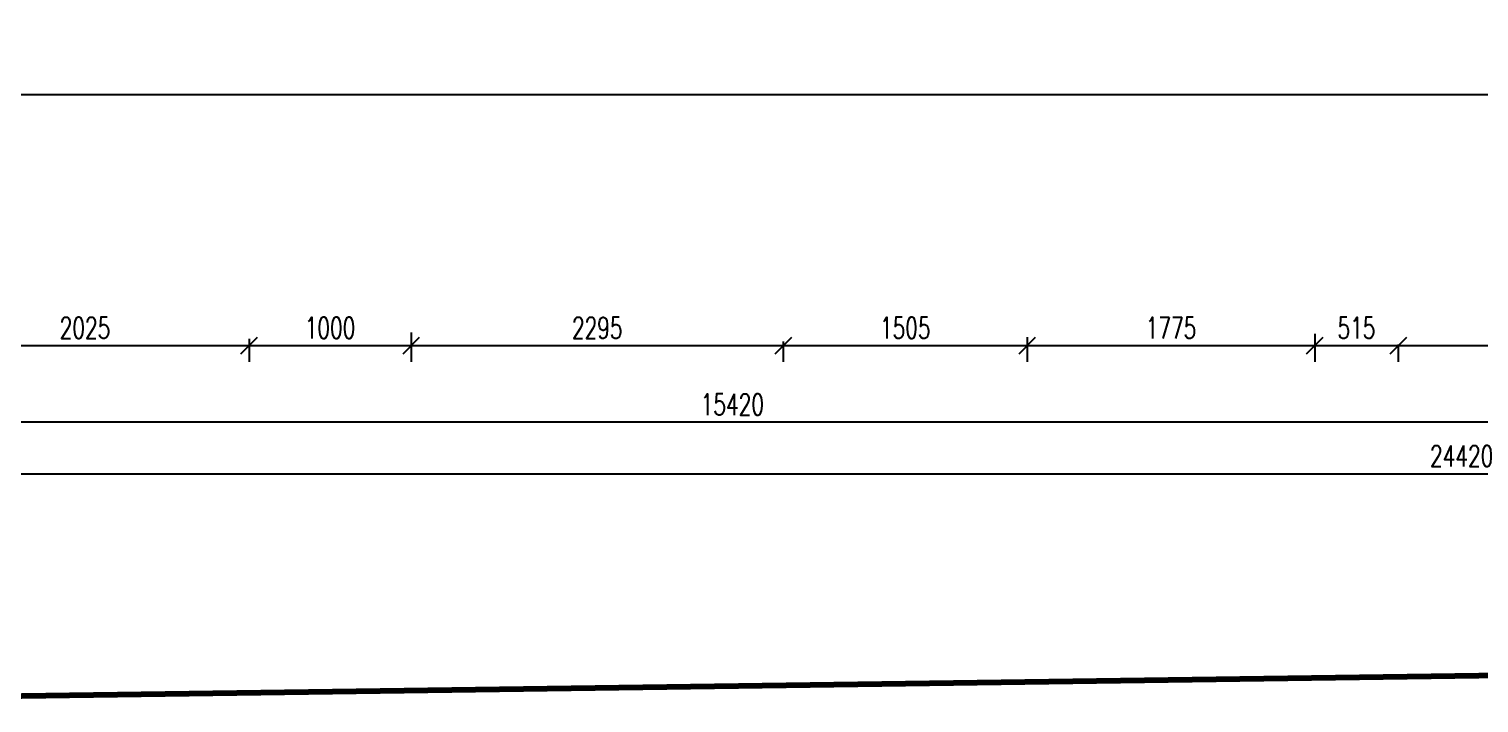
# Model space of a CAD drawing. Header units: millimetres. Extents: x 462666 to 1244237, y 2328025 to 3795663.
# Drawn here: x 1070674 to 1079621, y 2835470 to 2839626 of the extents above; entities that cross this region are included whole.
import ezdxf

# ---------------------------------------------------------------- set-up
doc = ezdxf.new("R2010")
doc.units = ezdxf.units.MM
doc.layers.add('KOTY', color=96, linetype='Continuous')
doc.layers.add('PLO_LIN', color=6, linetype='Continuous')
doc.layers.add('P', color=250, linetype='Continuous', lineweight=100)
doc.styles.add('ROMANS', font='arial.ttf', dxfattribs={"width": 0.85})
doc.styles.add('SIMPLEX', font='SIMPLEX.SHX', dxfattribs={"width": 0.7})
doc.dimstyles.new('PAJO1-studia', dxfattribs={"dimtxt": 160, "dimasz": 100, "dimexe": 100, "dimexo": 250, "dimgap": 45, "dimtad": 1, "dimdec": 0, "dimrnd": 5, "dimtxsty": 'ROMANS', "dimblk": 'OBLIQUE', "dimcen": 200, "dimdle": 90, "dimadec": 0, "dimazin": 0, "dimtfac": 1, "dimtdec": 0, "dimtmove": 1, "dimatfit": 3, "dimfxl": 1, "dimarcsym": 0})

# ---------------------------------------------------------------- blocks, each defined once
blk = doc.blocks.new('_OBLIQUE')
at = {"color": 0, "linetype": 'ByBlock'}
blk.add_line((-0.5, -0.5), (0.5, 0.5), dxfattribs=at)
blk = doc.blocks.new('*D179')
at = {"layer": 'Defpoints', "color": 0}
for p in [(1080762.7, 2837957.8), (1079123, 2837931.7), (1079123, 2837673.6)]:
    blk.add_point(p, dxfattribs=at)
at = {"layer": 'KOTY', "color": 0, "lineweight": -2}
for p, q in [((1080762.7, 2837707.8), (1080762.7, 2837573.6)), ((1080852.7, 2837673.6), (1079033, 2837673.6)), ((1079123, 2837681.7), (1079123, 2837573.6))]:
    blk.add_line(p, q, dxfattribs=at)
at = {"layer": 'KOTY', "color": 0, "lineweight": -2, "xscale": 100, "yscale": 100, "zscale": 100, "rotation": 180}
blk.add_blockref('_OBLIQUE', (1079123, 2837673.6), dxfattribs=at)
at = {"layer": 'KOTY', "color": 0, "lineweight": -2, "xscale": 100, "yscale": 100, "zscale": 100}
blk.add_blockref('_OBLIQUE', (1080762.7, 2837673.6), dxfattribs=at)
at = {"layer": 'KOTY', "color": 0, "insert": (1079942.9, 2837783.6), "char_height": 130, "attachment_point": 5, "style": 'SIMPLEX'}
blk.add_mtext('1640', dxfattribs=at)
blk = doc.blocks.new('*D178')
at = {"layer": 'Defpoints', "color": 0}
for p in [(1078607.4, 2837997.8), (1079123, 2837931.7), (1078607.4, 2837673.6)]:
    blk.add_point(p, dxfattribs=at)
at = {"layer": 'KOTY', "color": 0, "lineweight": -2}
for p, q in [((1078607.4, 2837747.8), (1078607.4, 2837573.6)), ((1079213, 2837673.6), (1078517.4, 2837673.6)), ((1079123, 2837681.7), (1079123, 2837573.6))]:
    blk.add_line(p, q, dxfattribs=at)
at = {"layer": 'KOTY', "color": 0, "lineweight": -2, "xscale": 100, "yscale": 100, "zscale": 100, "rotation": 180}
blk.add_blockref('_OBLIQUE', (1078607.4, 2837673.6), dxfattribs=at)
at = {"layer": 'KOTY', "color": 0, "lineweight": -2, "xscale": 100, "yscale": 100, "zscale": 100}
blk.add_blockref('_OBLIQUE', (1079123, 2837673.6), dxfattribs=at)
at = {"layer": 'KOTY', "color": 0, "insert": (1078865.2, 2837783.6), "char_height": 130, "attachment_point": 5, "style": 'SIMPLEX'}
blk.add_mtext('515', dxfattribs=at)
blk = doc.blocks.new('*D177')
at = {"layer": 'Defpoints', "color": 0}
for p in [(1076833.3, 2837975.9), (1078607.4, 2837997.8), (1076833.3, 2837673.6)]:
    blk.add_point(p, dxfattribs=at)
at = {"layer": 'KOTY', "color": 0, "lineweight": -2}
for p, q in [((1076833.3, 2837725.9), (1076833.3, 2837573.6)), ((1078607.4, 2837747.8), (1078607.4, 2837573.6)), ((1078697.4, 2837673.6), (1076743.3, 2837673.6))]:
    blk.add_line(p, q, dxfattribs=at)
at = {"layer": 'KOTY', "color": 0, "lineweight": -2, "xscale": 100, "yscale": 100, "zscale": 100, "rotation": 180}
blk.add_blockref('_OBLIQUE', (1076833.3, 2837673.6), dxfattribs=at)
at = {"layer": 'KOTY', "color": 0, "lineweight": -2, "xscale": 100, "yscale": 100, "zscale": 100}
blk.add_blockref('_OBLIQUE', (1078607.4, 2837673.6), dxfattribs=at)
at = {"layer": 'KOTY', "color": 0, "insert": (1077720.4, 2837783.6), "char_height": 130, "attachment_point": 5, "style": 'SIMPLEX'}
blk.add_mtext('1775', dxfattribs=at)
blk = doc.blocks.new('*D176')
at = {"layer": 'Defpoints', "color": 0}
for p in [(1076833.3, 2837975.9), (1075328.5, 2837949.5), (1075328.5, 2837673.6)]:
    blk.add_point(p, dxfattribs=at)
at = {"layer": 'KOTY', "color": 0, "lineweight": -2}
for p, q in [((1075328.5, 2837699.5), (1075328.5, 2837573.6)), ((1076833.3, 2837725.9), (1076833.3, 2837573.6)), ((1076923.3, 2837673.6), (1075238.5, 2837673.6))]:
    blk.add_line(p, q, dxfattribs=at)
at = {"layer": 'KOTY', "color": 0, "lineweight": -2, "xscale": 100, "yscale": 100, "zscale": 100, "rotation": 180}
blk.add_blockref('_OBLIQUE', (1075328.5, 2837673.6), dxfattribs=at)
at = {"layer": 'KOTY', "color": 0, "lineweight": -2, "xscale": 100, "yscale": 100, "zscale": 100}
blk.add_blockref('_OBLIQUE', (1076833.3, 2837673.6), dxfattribs=at)
at = {"layer": 'KOTY', "color": 0, "insert": (1076080.9, 2837783.6), "char_height": 130, "attachment_point": 5, "style": 'SIMPLEX'}
blk.add_mtext('1505', dxfattribs=at)
blk = doc.blocks.new('*D175')
at = {"layer": 'Defpoints', "color": 0}
for p in [(1073032.1, 2838004.8), (1075328.5, 2837949.5), (1073032.1, 2837673.6)]:
    blk.add_point(p, dxfattribs=at)
at = {"layer": 'KOTY', "color": 0, "lineweight": -2}
for p, q in [((1073032.1, 2837754.8), (1073032.1, 2837573.6)), ((1075328.5, 2837699.5), (1075328.5, 2837573.6)), ((1075418.5, 2837673.6), (1072942.1, 2837673.6))]:
    blk.add_line(p, q, dxfattribs=at)
at = {"layer": 'KOTY', "color": 0, "lineweight": -2, "xscale": 100, "yscale": 100, "zscale": 100, "rotation": 180}
blk.add_blockref('_OBLIQUE', (1073032.1, 2837673.6), dxfattribs=at)
at = {"layer": 'KOTY', "color": 0, "lineweight": -2, "xscale": 100, "yscale": 100, "zscale": 100}
blk.add_blockref('_OBLIQUE', (1075328.5, 2837673.6), dxfattribs=at)
at = {"layer": 'KOTY', "color": 0, "insert": (1074180.3, 2837783.6), "char_height": 130, "attachment_point": 5, "style": 'SIMPLEX'}
blk.add_mtext('2295', dxfattribs=at)
blk = doc.blocks.new('*D174')
at = {"layer": 'Defpoints', "color": 0}
for p in [(1072032.1, 2837965.2), (1073032.1, 2838004.8), (1072032.1, 2837673.6)]:
    blk.add_point(p, dxfattribs=at)
at = {"layer": 'KOTY', "color": 0, "lineweight": -2}
for p, q in [((1072032.1, 2837715.2), (1072032.1, 2837573.6)), ((1073032.1, 2837754.8), (1073032.1, 2837573.6)), ((1073122.1, 2837673.6), (1071942.1, 2837673.6))]:
    blk.add_line(p, q, dxfattribs=at)
at = {"layer": 'KOTY', "color": 0, "lineweight": -2, "xscale": 100, "yscale": 100, "zscale": 100, "rotation": 180}
blk.add_blockref('_OBLIQUE', (1072032.1, 2837673.6), dxfattribs=at)
at = {"layer": 'KOTY', "color": 0, "lineweight": -2, "xscale": 100, "yscale": 100, "zscale": 100}
blk.add_blockref('_OBLIQUE', (1073032.1, 2837673.6), dxfattribs=at)
at = {"layer": 'KOTY', "color": 0, "insert": (1072532.1, 2837783.6), "char_height": 130, "attachment_point": 5, "style": 'SIMPLEX'}
blk.add_mtext('1000', dxfattribs=at)
blk = doc.blocks.new('*D173')
at = {"layer": 'Defpoints', "color": 0}
for p in [(1070007.5, 2838062.6), (1072032.1, 2837965.2), (1070007.5, 2837673.6)]:
    blk.add_point(p, dxfattribs=at)
at = {"layer": 'KOTY', "color": 0, "lineweight": -2}
for p, q in [((1070007.5, 2837812.6), (1070007.5, 2837573.6)), ((1072032.1, 2837715.2), (1072032.1, 2837573.6)), ((1072122.1, 2837673.6), (1069917.5, 2837673.6))]:
    blk.add_line(p, q, dxfattribs=at)
at = {"layer": 'KOTY', "color": 0, "lineweight": -2, "xscale": 100, "yscale": 100, "zscale": 100, "rotation": 180}
blk.add_blockref('_OBLIQUE', (1070007.5, 2837673.6), dxfattribs=at)
at = {"layer": 'KOTY', "color": 0, "lineweight": -2, "xscale": 100, "yscale": 100, "zscale": 100}
blk.add_blockref('_OBLIQUE', (1072032.1, 2837673.6), dxfattribs=at)
at = {"layer": 'KOTY', "color": 0, "insert": (1071019.8, 2837783.6), "char_height": 130, "attachment_point": 5, "style": 'SIMPLEX'}
blk.add_mtext('2025', dxfattribs=at)
blk = doc.blocks.new('*D169')
at = {"layer": 'Defpoints', "color": 0}
for p in [(1067302.7, 2838122.3), (1082725.2, 2838122.3), (1067302.7, 2837201.2)]:
    blk.add_point(p, dxfattribs=at)
at = {"layer": 'KOTY', "color": 0, "lineweight": -2}
for p, q in [((1067302.7, 2837872.3), (1067302.7, 2837101.2)), ((1082725.2, 2837872.3), (1082725.2, 2837101.2)), ((1082815.2, 2837201.2), (1067212.7, 2837201.2))]:
    blk.add_line(p, q, dxfattribs=at)
at = {"layer": 'KOTY', "color": 0, "lineweight": -2, "xscale": 100, "yscale": 100, "zscale": 100, "rotation": 180}
blk.add_blockref('_OBLIQUE', (1067302.7, 2837201.2), dxfattribs=at)
at = {"layer": 'KOTY', "color": 0, "lineweight": -2, "xscale": 100, "yscale": 100, "zscale": 100}
blk.add_blockref('_OBLIQUE', (1082725.2, 2837201.2), dxfattribs=at)
at = {"layer": 'KOTY', "color": 0, "insert": (1075014, 2837311.2), "char_height": 130, "attachment_point": 5, "style": 'SIMPLEX'}
blk.add_mtext('15420', dxfattribs=at)
blk = doc.blocks.new('*D63')
at = {"layer": 'Defpoints', "color": 0}
for p in [(1067302.7, 2838122.3), (1091725.2, 2838122.3), (1091725.2, 2836883.7)]:
    blk.add_point(p, dxfattribs=at)
at = {"layer": 'KOTY', "color": 0, "lineweight": -2}
for p, q in [((1067302.7, 2837872.3), (1067302.7, 2836783.7)), ((1091725.2, 2837872.3), (1091725.2, 2836783.7)), ((1067212.7, 2836883.7), (1091815.2, 2836883.7))]:
    blk.add_line(p, q, dxfattribs=at)
at = {"layer": 'KOTY', "color": 0, "lineweight": -2, "xscale": 100, "yscale": 100, "zscale": 100, "rotation": 180}
blk.add_blockref('_OBLIQUE', (1067302.7, 2836883.7), dxfattribs=at)
at = {"layer": 'KOTY', "color": 0, "lineweight": -2, "xscale": 100, "yscale": 100, "zscale": 100}
blk.add_blockref('_OBLIQUE', (1091725.2, 2836883.7), dxfattribs=at)
at = {"layer": 'KOTY', "color": 0, "insert": (1079514, 2836993.7), "char_height": 130, "attachment_point": 5, "style": 'SIMPLEX'}
blk.add_mtext('24420', dxfattribs=at)

msp = doc.modelspace()

# ---------------------------------------------------------------- linework, layer by layer
at = {"layer": 'P', "color": 2, "linetype": 'Continuous', "flags": 128}
msp.add_lwpolyline([(1101578.6, 2835943.7), (1068124, 2835477.4), (1049159.8, 2835470.5), (1049035.8, 2847791.9), (1066561.8, 2847951.6), (1101218.6, 2847951.6), (1101578.6, 2835943.7)], dxfattribs=at)
at = {"layer": 'PLO_LIN', "color": 1}
msp.add_lwpolyline([(1085875.2, 2845951.6), (1067302.7, 2845951.6), (1067302.7, 2840721.3), (1082725.2, 2840721.3), (1082725.2, 2838121.3), (1080125.2, 2838121.3), (1080125.2, 2839221.3), (1065724.7, 2839221.3), (1065724.7, 2847451.6), (1094982, 2847451.6), (1094983.2, 2847301.6), (1095333.2, 2847301.6), (1095333.2, 2845851.6), (1094983.2, 2845851.6), (1094983.2, 2845701.6, -0.325223), (1093033.2, 2843751.6), (1091725.2, 2843751.6), (1091725.2, 2845951.6), (1085875.2, 2845951.6)], format="xyb", dxfattribs=at)
msp.add_lwpolyline([(1069444.7, 2839221.3), (1069444.7, 2840721.3), (1082727.1, 2840721.3), (1082727.1, 2838121.3), (1080125.2, 2838121.3), (1080125.2, 2839221.3), (1069444.7, 2839221.3)], close=True, dxfattribs=at)
at = {"layer": 'PLO_LIN', "color": 252}
msp.add_lwpolyline([(1085775.2, 2838121.3), (1080125.2, 2838121.3), (1080125.2, 2839221.3), (1065724.7, 2839221.3)], dxfattribs=at)

# ---------------------------------------------------------------- dimensions: what is measured, and where the dimension line sits
at = {"layer": 'KOTY'}
for base, p1, p2, picture, middle in [((1067302.7123, 2837201.2337), (1082725.2064, 2838122.2919), (1067302.7123, 2838122.2919), '*D169', (1075013.9594, 2837311.2337)), ((1091725.2064, 2836883.6706), (1067302.7123, 2838122.2919), (1091725.2064, 2838122.2919), '*D63', (1079513.9594, 2836993.6706)), ((1070007.5, 2837673.6), (1072032.1, 2837965.2), (1070007.5, 2838062.6), '*D173', (1071019.8, 2837783.6)), ((1072032.1, 2837673.6), (1073032.1, 2838004.8), (1072032.1, 2837965.2), '*D174', (1072532.1, 2837783.6)), ((1073032.1, 2837673.6), (1075328.5, 2837949.5), (1073032.1, 2838004.8), '*D175', (1074180.3, 2837783.6)), ((1075328.5, 2837673.6), (1076833.3, 2837975.9), (1075328.5, 2837949.5), '*D176', (1076080.9, 2837783.6)), ((1076833.3, 2837673.6), (1078607.4, 2837997.8), (1076833.3, 2837975.9), '*D177', (1077720.4, 2837783.6)), ((1078607.4, 2837673.6), (1079123, 2837931.7), (1078607.4, 2837997.8), '*D178', (1078865.2, 2837783.6)), ((1079123, 2837673.6), (1080762.7, 2837957.8), (1079123, 2837931.7), '*D179', (1079942.9, 2837783.6))]:
    dim = msp.add_linear_dim(base=base, p1=p1, p2=p2, dimstyle='PAJO1-studia', override={"dimtxt": 130, "dimtxsty": 'SIMPLEX'}, dxfattribs=at)
    dim.commit()
    dim.dimension.update_dxf_attribs({"geometry": picture, "text_midpoint": middle})

doc.saveas('drawing.dxf')
